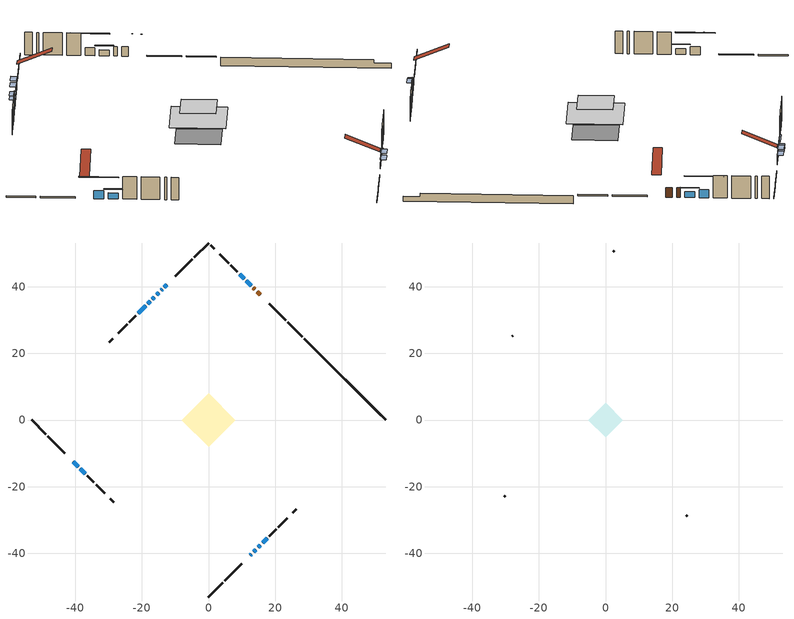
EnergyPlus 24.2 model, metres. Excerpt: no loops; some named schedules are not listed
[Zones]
conditioned space
 floor adiabatic (AdiabaticFloorConstruction): -8.05,0 0,8.05 8.05,0 0,-8.05 z3.34
 floor foundation (Slab1 construction): -6.09,0.46 -0.46,6.09 6.09,-0.46 0.46,-6.09 z-0.88
 wall outside (RimJoist1 construction): 0,-53.14 4.28,-48.86 / -53.14,0 -48.86,-4.28 / 0,53.14 -4.28,48.86 / 28.11,25.03 23.83,29.32 z0.9:1.2
 wall outside (RimJoist2 construction): 4.94,-48.2 9.94,-43.21 / -48.2,-4.94 -43.21,-9.94 / -4.94,48.2 -9.94,43.21 / 23.17,29.97 18.17,34.97 z0.9:1.2
 wall outside (AdiabaticWallConstruction 1): 15.5,37.64 14.59,38.55 / 13.94,39.21 13.45,39.69 z0.9:2.93
 wall outside (AdiabaticWallConstruction): 12.8,40.35 11.36,41.78 / 16.22,-36.93 17.65,-35.49 / -38.52,-14.63 -37.08,-16.06 z0.9:2.17; 10.7,42.44 9.34,43.81 / -12.6,40.54 -13.29,39.85 / -40.54,-12.6 -39.17,-13.97 / -14.88,38.27 -15.56,37.58 / 14.88,-38.27 15.56,-37.58 z0.9:2.63; 12.6,-40.54 12.88,-40.26 / -13.94,39.2 -14.22,38.92 z0.9:2.12; 13.54,-39.61 14.22,-38.92 z0.9:2.02; -16.22,36.93 -16.88,36.26 z0.9:1.46; -17.54,35.61 -18.2,34.94 z0.9:1.33; -18.86,34.28 -21.12,32.02 z0.9:2.14
 wall outside (Wall1 construction): 18.31,-34.83 20.32,-32.82 / -36.42,-16.72 -34.41,-18.73 / -21.78,31.36 -23.79,29.35 / 8.68,44.46 6.67,46.47 z0.9:5.78
 wall outside (Wall2 construction): 20.98,-32.17 23.65,-29.49 / -33.76,-19.39 -31.08,-22.06 / -24.45,28.7 -27.12,26.02 / 6.01,47.13 3.34,49.8 z0.9:5.78
 wall outside (Wall5 construction): 25.26,-27.88 26.33,-26.81 / -29.47,-23.67 -28.4,-24.74 / -28.73,24.42 -29.8,23.34 / 1.73,51.41 0.66,52.49 z0.9:5.78
 wall foundation (FoundationWall1 construction): 28.77,24.38,-0.88 28.77,24.38,0.9 50.71,2.44,0.9 50.71,2.44,0.23 53.14,0,0.23 53.14,0,-0.88
 window (WindowConstruction): 12.8,40.35 11.36,41.78 z0.9:2.17
 window (WindowConstruction 4): 10.7,42.44 9.34,43.81 z0.9:2.63
 window (WindowConstruction 5): -12.61,40.54 -13.29,39.85 z0.9:2.63
 window (WindowConstruction 6): -40.54,-12.61 -39.17,-13.97 z0.9:2.63
 window (WindowConstruction 10): 12.61,-40.54 12.88,-40.26 z0.9:2.12
 window (WindowConstruction 11): -13.95,39.2 -14.22,38.92 z0.9:2.12
 window (WindowConstruction 7): -14.88,38.27 -15.56,37.58 z0.9:2.63
 window (WindowConstruction 8): 13.54,-39.61 14.22,-38.92 z0.9:2.02
 window (WindowConstruction 9): 14.88,-38.27 15.56,-37.58 z0.9:2.63
 window (WindowConstruction 12): -16.22,36.93 -16.88,36.26 z0.9:1.46
 window (WindowConstruction 13): -17.54,35.6 -18.2,34.94 z0.9:1.33
 window (WindowConstruction 1): -18.86,34.28 -21.12,32.02 z0.9:2.14
 window (WindowConstruction 2): 16.22,-36.93 17.65,-35.49 z0.9:2.17
 window (WindowConstruction 3): -38.51,-14.63 -37.08,-16.06 z0.9:2.17
 door (Door): 15.5,37.64 14.59,38.55 z0.9:2.93
 door (Door 1): 13.93,39.21 13.45,39.69 z0.9:2.93
 ceiling adiabatic (AdiabaticFloorConstruction): 0,-8.05 8.05,0 0,8.05 -8.05,0 z3.34
attic - vented
 floor to conditioned space (Floor1 construction Reversed): -5.21,0 0,5.21 5.21,0 0,-5.21 z5.78
 wall outside (Wall4 construction): 24.31,-28.84 24.6,-28.54 / -30.42,-22.72 -30.13,-23.01 / -27.78,25.37 -28.07,25.07 / 2.68,50.46 2.39,50.75 z0.9:5.78
 roof outside (Roof1 construction): 11.95,-41.19,5.78 6.95,-36.19,8.72 5.59,-37.55,8.72 10.59,-42.55,5.78; -41.19,-11.95,5.78 -36.19,-6.95,8.72 -37.55,-5.59,8.72 -42.55,-10.59,5.78; -11.95,41.19,5.78 -6.95,36.19,8.72 -5.59,37.55,8.72 -10.59,42.55,5.78; 16.16,36.98,5.78 11.16,31.98,8.72 12.51,30.63,8.72 17.52,35.63,5.78
shading: 10.72,42.43 13.44,39.7 13.65,39.91 10.93,42.64 z3.08; 7.18,45.96 12.86,40.28 13.07,40.49 7.39,46.17 z5.68; -13.72,39.42 -12.17,40.97 -13.04,41.83 -14.58,40.29 z3.24; -37.01,-16.13 -42.7,-10.45 -42.91,-10.66 -37.23,-16.34 z5.68; -15.99,37.15 -14.45,38.7 -15.31,39.56 -16.85,38.01 z3.24; 14.65,-38.49 13.11,-40.04 13.97,-40.9 15.51,-39.35 z2.63; 15.99,-37.15 14.45,-38.7 15.31,-39.56 16.85,-38.01 z3.24; -17.31,35.83 -15.79,37.36 -16.65,38.22 -18.17,36.69 z2.07; -18.63,34.51 -17.11,36.04 -17.97,36.9 -19.5,35.37 z1.94; -21.26,31.88 -18.72,34.43 -18.93,34.64 -21.48,32.09 z2.34; 17.8,-35.35 16.08,-37.07 16.29,-37.28 18.01,-35.56 z2.37; -36.43,-16.71 -39.16,-13.98 -39.37,-14.2 -36.65,-16.92 z3.08
[Building]
Building 1: Terrain=Suburbs
[Site:Location]
Mont Joli AP_QC: Latitude {deg}=48.61; Longitude {deg}=-68.21; Time Zone {hr}=-5; Elevation {m}=52; Keep Site Location Information=Yes
[Site:GroundTemperature:Shallow]
-0.843868, -3.04892, -3.2255, -2.1791, 2.02165, 6.20283, 9.82768, 12.1239, 12.319, 10.4514, 6.91898, 2.86606
[Site:WaterMainsTemperature]
Calculation Method=Schedule; Temperature Schedule=mains temperature schedule
[Material] Roughness=Rough; Thermal Absorptance=0.9
Name | Thickness {m} | Conductivity {W/m-K} | Density {kg/m3} | Specific Heat {J/kg-K} | Solar Absorptance | Visible Absorptance
asphalt or fiberglass shingles | 0.00635 | 0.162714 | 1121.4 | 1465.45 | 0.4 | 0.4
ceiling loosefill ins | 0.0846667 | 0.0480833 | 16.02 | 1046.75 | 0.7 | 0.7
ceiling stud and cavity | 0.1397 | 0.075344 | 65.682 | 1177.47 | 0.7 | 0.7
concrete 4.0 in. | 0.1016 | 1.803125 | 2242.8 | 837.4 | 0.7 | 0.7
concrete 8.0 in. | 0.2032 | 1.803125 | 2242.8 | 837.4 | 0.7 | 0.7
door material | 0.04445 | 0.053851 | 512.64 | 1214.23 | 0.7 | 0.7
door material 1 | 0.04445 | 0.20624 | 512.64 | 1214.23 | 0.7 | 0.7
floor covering | 0.0127 | 0.0433444 | 54.468 | 1339.84 | 0.6 | 0.6
floor rigid ins; wall rigid ins 1 | 0.512978 | 0.029427 | 32.04 | 1214.23 | 0.7 | 0.7
floor stud and cavity | 0.1397 | 1.75129 | 37.0049 | 1207.88 | 0.7 | 0.7
furniture material conditioned space 1 | 0.1524 | 0.115458 | 640.8 | 1214.23 | 0.6 | 0.6
gypsum board | 0.0127 | 0.160291 | 801 | 837.4 | 0.6 | 0.6
osb sheathing 0.5 in. | 0.0127 | 0.115458 | 512.64 | 1214.23 | 0.7 | 0.7
osb sheathing 0.75 in. | 0.01905 | 0.115458 | 512.64 | 1214.23 | 0.7 | 0.7
osb sheathing 2.0 in. | 0.0508 | 0.115458 | 512.64 | 1214.23 | 0.7 | 0.7
rim joist stud and cavity | 0.0508 | 0.177588 | 50.32683 | 1063.81 | 0.6 | 0.6
rim joist stud and cavity 1 | 0.0508 | 0.0451784 | 125.044 | 1163.47 | 0.6 | 0.6
wall rigid ins | 0.051816 | 0.029427 | 32.04 | 1214.23 | 0.7 | 0.7
wall stud and cavity | 0.1397 | 0.26895 | 139.0536 | 1170.24 | 0.7 | 0.7
wall stud and cavity 1 | 0.1397 | 0.283359 | 139.0536 | 1170.24 | 0.7 | 0.7
wall stud and cavity 2 | 0.0889 | 6.1454 | 50.32683 | 1063.81 | 0.6 | 0.6
wall stud and cavity 3 | 0.1397 | 0.565607 | 139.0536 | 1170.24 | 0.7 | 0.7
wall stud and cavity 4 | 0.0889 | 0.380278 | 52.3479 | 1209.89 | 0.7 | 0.7
wall stud and cavity 5 | 0.0889 | 0.391764 | 83.0341 | 1211.67 | 0.7 | 0.7
wood siding | 0.0254 | 0.102417 | 544.68 | 1172.36 | 0.4 | 0.4
wood siding 1 | 0.00254 | 0.102417 | 544.68 | 1172.36 | 0.4 | 0.4
wood siding 2; wood siding 3; wood siding 4 | 0.0254 | 0.102417 | 544.68 | 1172.36 | 0.7 | 0.7
[WindowMaterial:SimpleGlazingSystem]
Name | U-Factor {W/m2-K} | Solar Heat Gain Coefficient
WindowMaterial | 2.94348 | 0.59
WindowMaterial 1 | 2.941204 | 0.59
WindowMaterial 2 | 2.93496 | 0.6
WindowMaterial 3 | 2.96732 | 0.58
WindowMaterial 4 | 3.00196 | 0.54
WindowMaterial 5 | 2.04578 | 0.39
WindowMaterial 6 | 5.33051 | 0.68
WindowMaterial 7 | 5.15165 | 0.65
[Construction]
AdiabaticFloorConstruction: floor stud and cavity, floor rigid ins, osb sheathing 0.75 in., floor covering
AdiabaticWallConstruction: wood siding 3, wall rigid ins 1, wall stud and cavity 4, gypsum board
AdiabaticWallConstruction 1: wood siding 4, wall rigid ins 1, wall stud and cavity 4, gypsum board
Door: door material
Door 1: door material 1
Floor1 construction Reversed: gypsum board, ceiling stud and cavity, ceiling loosefill ins
FoundationWall1 construction: concrete 8.0 in.
furniture construction conditioned space 1: furniture material conditioned space 1
PartitionWallConstruction: gypsum board, wall stud and cavity 5, gypsum board
RimJoist1 construction: wood siding 2, rim joist stud and cavity
RimJoist2 construction: wood siding 2, osb sheathing 2.0 in., rim joist stud and cavity 1
Roof1 construction: asphalt or fiberglass shingles
Slab1 construction: concrete 4.0 in.
Wall1 construction: wood siding, wall rigid ins, osb sheathing 0.5 in., wall stud and cavity, gypsum board
Wall2 construction: wood siding, wall rigid ins, osb sheathing 0.5 in., wall stud and cavity 1, gypsum board
Wall4 construction: wood siding 1, wall stud and cavity 2
Wall5 construction: wood siding, wall rigid ins, osb sheathing 0.5 in., wall stud and cavity 3, gypsum board
WindowConstruction; WindowConstruction 2; WindowConstruction 3: WindowMaterial
WindowConstruction 1: WindowMaterial 1
WindowConstruction 10; WindowConstruction 11: WindowMaterial 5
WindowConstruction 12: WindowMaterial 6
WindowConstruction 13: WindowMaterial 7
WindowConstruction 4; WindowConstruction 5; WindowConstruction 6; WindowConstruction 9: WindowMaterial 2
WindowConstruction 7: WindowMaterial 3
WindowConstruction 8: WindowMaterial 4
[Zone] Multiplier=1; Part of Total Floor Area=Yes
Name | Volume {m3}
attic - vented | 25.5714
conditioned space | 473
[Space]
Name | Zone | Volume {m3}
attic - vented 1 | attic - vented | 25.5714
conditioned space 1 | conditioned space | 473
[ZoneInfiltration:EffectiveLeakageArea]
infil attic - vented 1: Zone or Space=attic - vented 1; Schedule=Always On Discrete; Effective Air Leakage Area {cm2}=1884.87; Stack Coefficient=0.000544047; Wind Coefficient=1.57594e-05
[ZoneMixing]
whole house fan mix: Zone or Space=attic - vented; Schedule=Always On Continuous; Design Flow Rate Calculation Method=Flow/Zone; Design Flow Rate {m3/s}=0; Source Zone or Space=conditioned space
[SurfaceProperty:ExposedFoundationPerimeter]
Slab1: Exposed Perimeter Calculation Method=TotalExposedPerimeter; Total Exposed Perimeter {m}=34.474
[InternalMass] Zone or ZoneList=conditioned space; Space or SpaceList=conditioned space 1
Name | Construction | Surface Area {m2}
furniture mass conditioned space 1 | furniture construction conditioned space 1 | 81.42
partition wall mass | PartitionWallConstruction | 203.55
[Lights]
interior lighting: Zone or ZoneList or Space or SpaceList=conditioned space 1; Schedule=interior lighting schedule; Design Level Calculation Method=LightingLevel; Lighting Level {W}=343.2; Return Air Fraction=0; Fraction Radiant=0.6; Fraction Visible=0.2; Fraction Replaceable=1
[People]
occupants: Zone or ZoneList or Space or SpaceList=conditioned space 1; Number of People Schedule=occupants schedule; Number of People Calculation Method=People; Number of People=3; Fraction Radiant=0.314171; Sensible Heat Fraction=0.56303; Activity Level Schedule=occupants activity schedule; Carbon Dioxide Generation Rate {m3/s-W}=0; Enable ASHRAE 55 Comfort Warnings=No; Mean Radiant Temperature Calculation Type=EnclosureAveraged
[ElectricEquipment] Zone or ZoneList or Space or SpaceList=conditioned space 1; Design Level Calculation Method=EquipmentLevel
Name | Schedule | Design Level {W} | Fraction Latent | Fraction Radiant | Fraction Lost
clothes dryer | clothes dryer schedule | 140.772 | 0.015 | 0.081 | 0.85
clothes washer | clothes washer schedule | 32.1985 | 0.03 | 0.162 | 0.7
cooking range | cooking range schedule | 215.147 | 0.08 | 0.432 | 0.2
dishwasher | dishwasher schedule | 66.8632 | 0.3 | 0.18 | 0.4
fridge | fridge schedule | 72.9452 | 0 | 0.6 | 0
mech vent bath fan 0 | mech vent bath fan 0 schedule | 50.2 | 0 | 0 | 1
mech vent house fan | mech vent house fan schedule | 0 | 0 | 0 | 1
mech vent house fan cfis | mech vent house fan cfis schedule | 0 | 0 | 0 | 0
mech vent range fan 0 | mech vent range fan 0 schedule | 57 | 0 | 0 | 1
misc plug loads | misc plug loads schedule | 494.7 | 0.045 | 0.513 | 0.1
whole house fan | Always On Discrete | 0 | 0 | 0 | 1
[OtherEquipment] Zone or ZoneList or Space or SpaceList=conditioned space 1; Design Level Calculation Method=EquipmentLevel
Name | Fuel Type | Schedule | Design Level {W} | Fraction Latent | Fraction Radiant | Fraction Lost
clothes dryer 1 | Electricity | clothes dryer schedule | 0 | 0.015 | 0.081 | 0.85
cooking range 1 | Electricity | cooking range schedule | 0 | 0.08 | 0.432 | 0.2
general water use latent | None | general water use schedule | 62.594 | 1 | 0 | 0
general water use sensible | None | general water use schedule | -61.6891 | 0 | 0.6 | 0
mech vent house fan latent load | None | Always On Discrete | 0 | 1 | 0 | 0
mech vent house fan sensible load | None | Always On Discrete | 0 | 0 | 0 | 0
water heater energy adjustment1 | Electricity | Always On Discrete | 0.01 | 0 | 0 | 1
[ZoneInfiltration:DesignFlowRate] Zone or ZoneList or Space or SpaceList=conditioned space 1; Schedule=Always On Discrete; Design Flow Rate Calculation Method=Flow/Zone; Design Flow Rate {m3/s}=0
infil flow; natural vent flow; whole house fan flow
[Foundation:Kiva]
Foundation Kiva 1: Initial Indoor Air Temperature {C}=18; Wall Height Above Grade {m}=0.900013; Wall Depth Below Slab {m}=0.2032
[Foundation:Kiva:Settings]
Soil Conductivity {W/m-K}=0.849921; Soil Density {kg/m3}=1842.3; Soil Specific Heat {J/kg-K}=418.7; Ground Solar Absorptivity=0.9; Ground Thermal Absorptivity=0.9; Ground Surface Roughness {m}=0.03; Far-Field Width {m}=40; Deep-Ground Boundary Condition=ZeroFlux; Deep-Ground Depth {m}=40; Minimum Cell Dimension {m}=0.2; Maximum Cell Growth Coefficient=3; Simulation Timestep=Timestep
[Exterior:Lights]
exterior lighting: Schedule=exterior lighting schedule; Design Level {W}=75.6
[Schedule:Constant]
Name | Hourly Value
Always On Continuous; mech vent house fan schedule; mech vent house fan cfis schedule; Always On Discrete | 1
occupants activity schedule | 117.228
fridge schedule | 0
[Schedule:Week:Daily]
interior lighting schedule Week Rule - Jan1-Jan27: interior lighting schedule day, interior lighting schedule day, interior lighting schedule day, interior lighting schedule day, interior lighting schedule day, interior lighting schedule day, interior lighting schedule day, interior lighting schedule default day, interior lighting schedule default day, interior lighting schedule default day, interior lighting schedule default day, interior lighting schedule default day
interior lighting schedule Week Rule - Jan28-Feb3: interior lighting schedule day, interior lighting schedule day, interior lighting schedule day, interior lighting schedule day, interior lighting schedule day 1, interior lighting schedule day 1, interior lighting schedule day 1, interior lighting schedule default day, interior lighting schedule default day, interior lighting schedule default day, interior lighting schedule default day, interior lighting schedule default day
interior lighting schedule Week Rule - Feb4-Feb24: interior lighting schedule day 1, interior lighting schedule day 1, interior lighting schedule day 1, interior lighting schedule day 1, interior lighting schedule day 1, interior lighting schedule day 1, interior lighting schedule day 1, interior lighting schedule default day, interior lighting schedule default day, interior lighting schedule default day, interior lighting schedule default day, interior lighting schedule default day
interior lighting schedule Week Rule - Feb25-Mar3: interior lighting schedule day 1, interior lighting schedule day 1, interior lighting schedule day 1, interior lighting schedule day 1, interior lighting schedule day 2, interior lighting schedule day 2, interior lighting schedule day 2, interior lighting schedule default day, interior lighting schedule default day, interior lighting schedule default day, interior lighting schedule default day, interior lighting schedule default day
interior lighting schedule Week Rule - Mar4-Mar31: interior lighting schedule day 2, interior lighting schedule day 2, interior lighting schedule day 2, interior lighting schedule day 2, interior lighting schedule day 2, interior lighting schedule day 2, interior lighting schedule day 2, interior lighting schedule default day, interior lighting schedule default day, interior lighting schedule default day, interior lighting schedule default day, interior lighting schedule default day
interior lighting schedule Week Rule - Apr1-Apr28: interior lighting schedule day 3, interior lighting schedule day 3, interior lighting schedule day 3, interior lighting schedule day 3, interior lighting schedule day 3, interior lighting schedule day 3, interior lighting schedule day 3, interior lighting schedule default day, interior lighting schedule default day, interior lighting schedule default day, interior lighting schedule default day, interior lighting schedule default day
interior lighting schedule Week Rule - Apr29-May5: interior lighting schedule day 3, interior lighting schedule day 3, interior lighting schedule day 4, interior lighting schedule day 4, interior lighting schedule day 4, interior lighting schedule day 4, interior lighting schedule day 4, interior lighting schedule default day, interior lighting schedule default day, interior lighting schedule default day, interior lighting schedule default day, interior lighting schedule default day
interior lighting schedule Week Rule - May6-May26: interior lighting schedule day 4, interior lighting schedule day 4, interior lighting schedule day 4, interior lighting schedule day 4, interior lighting schedule day 4, interior lighting schedule day 4, interior lighting schedule day 4, interior lighting schedule default day, interior lighting schedule default day, interior lighting schedule default day, interior lighting schedule default day, interior lighting schedule default day
interior lighting schedule Week Rule - May27-Jun2: interior lighting schedule day 4, interior lighting schedule day 4, interior lighting schedule day 4, interior lighting schedule day 4, interior lighting schedule day 4, interior lighting schedule day 5, interior lighting schedule day 5, interior lighting schedule default day, interior lighting schedule default day, interior lighting schedule default day, interior lighting schedule default day, interior lighting schedule default day
interior lighting schedule Week Rule - Jun3-Jun30: interior lighting schedule day 5, interior lighting schedule day 5, interior lighting schedule day 5, interior lighting schedule day 5, interior lighting schedule day 5, interior lighting schedule day 5, interior lighting schedule day 5, interior lighting schedule default day, interior lighting schedule default day, interior lighting schedule default day, interior lighting schedule default day, interior lighting schedule default day
interior lighting schedule Week Rule - Jul1-Jul28: interior lighting schedule day 6, interior lighting schedule day 6, interior lighting schedule day 6, interior lighting schedule day 6, interior lighting schedule day 6, interior lighting schedule day 6, interior lighting schedule day 6, interior lighting schedule default day, interior lighting schedule default day, interior lighting schedule default day, interior lighting schedule default day, interior lighting schedule default day
interior lighting schedule Week Rule - Jul29-Aug4: interior lighting schedule day 6, interior lighting schedule day 6, interior lighting schedule day 6, interior lighting schedule day 7, interior lighting schedule day 7, interior lighting schedule day 7, interior lighting schedule day 7, interior lighting schedule default day, interior lighting schedule default day, interior lighting schedule default day, interior lighting schedule default day, interior lighting schedule default day
interior lighting schedule Week Rule - Aug5-Aug25: interior lighting schedule day 7, interior lighting schedule day 7, interior lighting schedule day 7, interior lighting schedule day 7, interior lighting schedule day 7, interior lighting schedule day 7, interior lighting schedule day 7, interior lighting schedule default day, interior lighting schedule default day, interior lighting schedule default day, interior lighting schedule default day, interior lighting schedule default day
interior lighting schedule Week Rule - Aug26-Sep1: interior lighting schedule day 7, interior lighting schedule day 7, interior lighting schedule day 7, interior lighting schedule day 7, interior lighting schedule day 7, interior lighting schedule day 7, interior lighting schedule day 8, interior lighting schedule default day, interior lighting schedule default day, interior lighting schedule default day, interior lighting schedule default day, interior lighting schedule default day
interior lighting schedule Week Rule - Sep2-Sep29: interior lighting schedule day 8, interior lighting schedule day 8, interior lighting schedule day 8, interior lighting schedule day 8, interior lighting schedule day 8, interior lighting schedule day 8, interior lighting schedule day 8, interior lighting schedule default day, interior lighting schedule default day, interior lighting schedule default day, interior lighting schedule default day, interior lighting schedule default day
interior lighting schedule Week Rule - Sep30-Oct6: interior lighting schedule day 8, interior lighting schedule day 9, interior lighting schedule day 9, interior lighting schedule day 9, interior lighting schedule day 9, interior lighting schedule day 9, interior lighting schedule day 9, interior lighting schedule default day, interior lighting schedule default day, interior lighting schedule default day, interior lighting schedule default day, interior lighting schedule default day
interior lighting schedule Week Rule - Oct7-Oct27: interior lighting schedule day 9, interior lighting schedule day 9, interior lighting schedule day 9, interior lighting schedule day 9, interior lighting schedule day 9, interior lighting schedule day 9, interior lighting schedule day 9, interior lighting schedule default day, interior lighting schedule default day, interior lighting schedule default day, interior lighting schedule default day, interior lighting schedule default day
interior lighting schedule Week Rule - Oct28-Nov3: interior lighting schedule day 9, interior lighting schedule day 9, interior lighting schedule day 9, interior lighting schedule day 9, interior lighting schedule day 10, interior lighting schedule day 10, interior lighting schedule day 10, interior lighting schedule default day, interior lighting schedule default day, interior lighting schedule default day, interior lighting schedule default day, interior lighting schedule default day
interior lighting schedule Week Rule - Nov4-Nov24: interior lighting schedule day 10, interior lighting schedule day 10, interior lighting schedule day 10, interior lighting schedule day 10, interior lighting schedule day 10, interior lighting schedule day 10, interior lighting schedule day 10, interior lighting schedule default day, interior lighting schedule default day, interior lighting schedule default day, interior lighting schedule default day, interior lighting schedule default day
interior lighting schedule Week Rule - Nov25-Dec1: interior lighting schedule day 10, interior lighting schedule day 10, interior lighting schedule day 10, interior lighting schedule day 10, interior lighting schedule day 10, interior lighting schedule day 10, interior lighting schedule day 11, interior lighting schedule default day, interior lighting schedule default day, interior lighting schedule default day, interior lighting schedule default day, interior lighting schedule default day
interior lighting schedule Week Rule - Dec2-Dec31: interior lighting schedule day 11, interior lighting schedule day 11, interior lighting schedule day 11, interior lighting schedule day 11, interior lighting schedule day 11, interior lighting schedule day 11, interior lighting schedule day 11, interior lighting schedule default day, interior lighting schedule default day, interior lighting schedule default day, interior lighting schedule default day, interior lighting schedule default day
occupants schedule Week Rule - Jan1-Dec31: occupants schedule day, occupants schedule day, occupants schedule day, occupants schedule day, occupants schedule day, occupants schedule day, occupants schedule day, occupants schedule default day, occupants schedule default day, occupants schedule default day, occupants schedule default day, occupants schedule default day
clothes dryer schedule Week Rule - Jan1-Dec31: clothes dryer schedule day, clothes dryer schedule day, clothes dryer schedule day, clothes dryer schedule day, clothes dryer schedule day, clothes dryer schedule day, clothes dryer schedule day, clothes dryer schedule default day, clothes dryer schedule default day, clothes dryer schedule default day, clothes dryer schedule default day, clothes dryer schedule default day
clothes washer schedule Week Rule - Jan1-Dec31: clothes washer schedule day, clothes washer schedule day, clothes washer schedule day, clothes washer schedule day, clothes washer schedule day, clothes washer schedule day, clothes washer schedule day, clothes washer schedule default day, clothes washer schedule default day, clothes washer schedule default day, clothes washer schedule default day, clothes washer schedule default day
cooking range schedule Week Rule - Jan1-Dec31: cooking range schedule day, cooking range schedule day, cooking range schedule day, cooking range schedule day, cooking range schedule day, cooking range schedule day, cooking range schedule day, cooking range schedule default day, cooking range schedule default day, cooking range schedule default day, cooking range schedule default day, cooking range schedule default day
dishwasher schedule Week Rule - Jan1-Dec31: dishwasher schedule day, dishwasher schedule day, dishwasher schedule day, dishwasher schedule day, dishwasher schedule day, dishwasher schedule day, dishwasher schedule day, dishwasher schedule default day, dishwasher schedule default day, dishwasher schedule default day, dishwasher schedule default day, dishwasher schedule default day
mech vent bath fan 0 schedule Week Rule - Jan1-Dec31: mech vent bath fan 0 schedule day, mech vent bath fan 0 schedule day, mech vent bath fan 0 schedule day, mech vent bath fan 0 schedule day, mech vent bath fan 0 schedule day, mech vent bath fan 0 schedule day, mech vent bath fan 0 schedule day, mech vent bath fan 0 schedule default day, mech vent bath fan 0 schedule default day, mech vent bath fan 0 schedule default day, mech vent bath fan 0 schedule default day, mech vent bath fan 0 schedule default day
mech vent range fan 0 schedule Week Rule - Jan1-Dec31: mech vent range fan 0 schedule day, mech vent range fan 0 schedule day, mech vent range fan 0 schedule day, mech vent range fan 0 schedule day, mech vent range fan 0 schedule day, mech vent range fan 0 schedule day, mech vent range fan 0 schedule day, mech vent range fan 0 schedule default day, mech vent range fan 0 schedule default day, mech vent range fan 0 schedule default day, mech vent range fan 0 schedule default day, mech vent range fan 0 schedule default day
misc plug loads schedule Week Rule - Jan1-Dec31: misc plug loads schedule day, misc plug loads schedule day, misc plug loads schedule day, misc plug loads schedule day, misc plug loads schedule day, misc plug loads schedule day, misc plug loads schedule day, misc plug loads schedule default day, misc plug loads schedule default day, misc plug loads schedule default day, misc plug loads schedule default day, misc plug loads schedule default day
general water use schedule Week Rule - Jan1-Dec31: general water use schedule day, general water use schedule day, general water use schedule day, general water use schedule day, general water use schedule day, general water use schedule day, general water use schedule day, general water use schedule default day, general water use schedule default day, general water use schedule default day, general water use schedule default day, general water use schedule default day
exterior lighting schedule Week Rule - Jan1-Jan27: exterior lighting schedule day, exterior lighting schedule day, exterior lighting schedule day, exterior lighting schedule day, exterior lighting schedule day, exterior lighting schedule day, exterior lighting schedule day, exterior lighting schedule default day, exterior lighting schedule default day, exterior lighting schedule default day, exterior lighting schedule default day, exterior lighting schedule default day
exterior lighting schedule Week Rule - Jan28-Feb3: exterior lighting schedule day, exterior lighting schedule day, exterior lighting schedule day, exterior lighting schedule day, exterior lighting schedule day 1, exterior lighting schedule day 1, exterior lighting schedule day 1, exterior lighting schedule default day, exterior lighting schedule default day, exterior lighting schedule default day, exterior lighting schedule default day, exterior lighting schedule default day
exterior lighting schedule Week Rule - Feb4-Feb24: exterior lighting schedule day 1, exterior lighting schedule day 1, exterior lighting schedule day 1, exterior lighting schedule day 1, exterior lighting schedule day 1, exterior lighting schedule day 1, exterior lighting schedule day 1, exterior lighting schedule default day, exterior lighting schedule default day, exterior lighting schedule default day, exterior lighting schedule default day, exterior lighting schedule default day
exterior lighting schedule Week Rule - Feb25-Mar3: exterior lighting schedule day 1, exterior lighting schedule day 1, exterior lighting schedule day 1, exterior lighting schedule day 1, exterior lighting schedule day 2, exterior lighting schedule day 2, exterior lighting schedule day 2, exterior lighting schedule default day, exterior lighting schedule default day, exterior lighting schedule default day, exterior lighting schedule default day, exterior lighting schedule default day
exterior lighting schedule Week Rule - Mar4-Mar31: exterior lighting schedule day 2, exterior lighting schedule day 2, exterior lighting schedule day 2, exterior lighting schedule day 2, exterior lighting schedule day 2, exterior lighting schedule day 2, exterior lighting schedule day 2, exterior lighting schedule default day, exterior lighting schedule default day, exterior lighting schedule default day, exterior lighting schedule default day, exterior lighting schedule default day
exterior lighting schedule Week Rule - Apr1-Apr28: exterior lighting schedule day 3, exterior lighting schedule day 3, exterior lighting schedule day 3, exterior lighting schedule day 3, exterior lighting schedule day 3, exterior lighting schedule day 3, exterior lighting schedule day 3, exterior lighting schedule default day, exterior lighting schedule default day, exterior lighting schedule default day, exterior lighting schedule default day, exterior lighting schedule default day
exterior lighting schedule Week Rule - Apr29-May5: exterior lighting schedule day 3, exterior lighting schedule day 3, exterior lighting schedule day 4, exterior lighting schedule day 4, exterior lighting schedule day 4, exterior lighting schedule day 4, exterior lighting schedule day 4, exterior lighting schedule default day, exterior lighting schedule default day, exterior lighting schedule default day, exterior lighting schedule default day, exterior lighting schedule default day
exterior lighting schedule Week Rule - May6-May26: exterior lighting schedule day 4, exterior lighting schedule day 4, exterior lighting schedule day 4, exterior lighting schedule day 4, exterior lighting schedule day 4, exterior lighting schedule day 4, exterior lighting schedule day 4, exterior lighting schedule default day, exterior lighting schedule default day, exterior lighting schedule default day, exterior lighting schedule default day, exterior lighting schedule default day
exterior lighting schedule Week Rule - May27-Jun2: exterior lighting schedule day 4, exterior lighting schedule day 4, exterior lighting schedule day 4, exterior lighting schedule day 4, exterior lighting schedule day 4, exterior lighting schedule day 5, exterior lighting schedule day 5, exterior lighting schedule default day, exterior lighting schedule default day, exterior lighting schedule default day, exterior lighting schedule default day, exterior lighting schedule default day
exterior lighting schedule Week Rule - Jun3-Jun30: exterior lighting schedule day 5, exterior lighting schedule day 5, exterior lighting schedule day 5, exterior lighting schedule day 5, exterior lighting schedule day 5, exterior lighting schedule day 5, exterior lighting schedule day 5, exterior lighting schedule default day, exterior lighting schedule default day, exterior lighting schedule default day, exterior lighting schedule default day, exterior lighting schedule default day
exterior lighting schedule Week Rule - Jul1-Jul28: exterior lighting schedule day 6, exterior lighting schedule day 6, exterior lighting schedule day 6, exterior lighting schedule day 6, exterior lighting schedule day 6, exterior lighting schedule day 6, exterior lighting schedule day 6, exterior lighting schedule default day, exterior lighting schedule default day, exterior lighting schedule default day, exterior lighting schedule default day, exterior lighting schedule default day
exterior lighting schedule Week Rule - Jul29-Aug4: exterior lighting schedule day 6, exterior lighting schedule day 6, exterior lighting schedule day 6, exterior lighting schedule day 7, exterior lighting schedule day 7, exterior lighting schedule day 7, exterior lighting schedule day 7, exterior lighting schedule default day, exterior lighting schedule default day, exterior lighting schedule default day, exterior lighting schedule default day, exterior lighting schedule default day
exterior lighting schedule Week Rule - Aug5-Aug25: exterior lighting schedule day 7, exterior lighting schedule day 7, exterior lighting schedule day 7, exterior lighting schedule day 7, exterior lighting schedule day 7, exterior lighting schedule day 7, exterior lighting schedule day 7, exterior lighting schedule default day, exterior lighting schedule default day, exterior lighting schedule default day, exterior lighting schedule default day, exterior lighting schedule default day
exterior lighting schedule Week Rule - Aug26-Sep1: exterior lighting schedule day 7, exterior lighting schedule day 7, exterior lighting schedule day 7, exterior lighting schedule day 7, exterior lighting schedule day 7, exterior lighting schedule day 7, exterior lighting schedule day 8, exterior lighting schedule default day, exterior lighting schedule default day, exterior lighting schedule default day, exterior lighting schedule default day, exterior lighting schedule default day
exterior lighting schedule Week Rule - Sep2-Sep29: exterior lighting schedule day 8, exterior lighting schedule day 8, exterior lighting schedule day 8, exterior lighting schedule day 8, exterior lighting schedule day 8, exterior lighting schedule day 8, exterior lighting schedule day 8, exterior lighting schedule default day, exterior lighting schedule default day, exterior lighting schedule default day, exterior lighting schedule default day, exterior lighting schedule default day
exterior lighting schedule Week Rule - Sep30-Oct6: exterior lighting schedule day 8, exterior lighting schedule day 9, exterior lighting schedule day 9, exterior lighting schedule day 9, exterior lighting schedule day 9, exterior lighting schedule day 9, exterior lighting schedule day 9, exterior lighting schedule default day, exterior lighting schedule default day, exterior lighting schedule default day, exterior lighting schedule default day, exterior lighting schedule default day
[Schedule:Year]
interior lighting schedule: interior lighting schedule Week Rule - Jan1-Jan27, 1, 1, 1, 27, interior lighting schedule Week Rule - Jan28-Feb3, 1, 28, 2, 3, interior lighting schedule Week Rule - Feb4-Feb24, 2, 4, 2, 24, interior lighting schedule Week Rule - Feb25-Mar3, 2, 25, 3, 3, interior lighting schedule Week Rule - Mar4-Mar31, 3, 4, 3, 31, interior lighting schedule Week Rule - Apr1-Apr28, 4, 1, 4, 28, interior lighting schedule Week Rule - Apr29-May5, 4, 29, 5, 5, interior lighting schedule Week Rule - May6-May26, 5, 6, 5, 26, interior lighting schedule Week Rule - May27-Jun2, 5, 27, 6, 2, interior lighting schedule Week Rule - Jun3-Jun30, 6, 3, 6, 30, interior lighting schedule Week Rule - Jul1-Jul28, 7, 1, 7, 28, interior lighting schedule Week Rule - Jul29-Aug4, 7, 29, 8, 4, interior lighting schedule Week Rule - Aug5-Aug25, 8, 5, 8, 25, interior lighting schedule Week Rule - Aug26-Sep1, 8, 26, 9, 1, interior lighting schedule Week Rule - Sep2-Sep29, 9, 2, 9, 29, interior lighting schedule Week Rule - Sep30-Oct6, 9, 30, 10, 6, interior lighting schedule Week Rule - Oct7-Oct27, 10, 7, 10, 27, interior lighting schedule Week Rule - Oct28-Nov3, 10, 28, 11, 3, interior lighting schedule Week Rule - Nov4-Nov24, 11, 4, 11, 24, interior lighting schedule Week Rule - Nov25-Dec1, 11, 25, 12, 1, interior lighting schedule Week Rule - Dec2-Dec31, 12, 2, 12, 31
occupants schedule: occupants schedule Week Rule - Jan1-Dec31, 1, 1, 12, 31
clothes dryer schedule: clothes dryer schedule Week Rule - Jan1-Dec31, 1, 1, 12, 31
clothes washer schedule: clothes washer schedule Week Rule - Jan1-Dec31, 1, 1, 12, 31
cooking range schedule: cooking range schedule Week Rule - Jan1-Dec31, 1, 1, 12, 31
dishwasher schedule: dishwasher schedule Week Rule - Jan1-Dec31, 1, 1, 12, 31
mech vent bath fan 0 schedule: mech vent bath fan 0 schedule Week Rule - Jan1-Dec31, 1, 1, 12, 31
mech vent range fan 0 schedule: mech vent range fan 0 schedule Week Rule - Jan1-Dec31, 1, 1, 12, 31
misc plug loads schedule: misc plug loads schedule Week Rule - Jan1-Dec31, 1, 1, 12, 31
general water use schedule: general water use schedule Week Rule - Jan1-Dec31, 1, 1, 12, 31
exterior lighting schedule: exterior lighting schedule Week Rule - Jan1-Jan27, 1, 1, 1, 27, exterior lighting schedule Week Rule - Jan28-Feb3, 1, 28, 2, 3, exterior lighting schedule Week Rule - Feb4-Feb24, 2, 4, 2, 24, exterior lighting schedule Week Rule - Feb25-Mar3, 2, 25, 3, 3, exterior lighting schedule Week Rule - Mar4-Mar31, 3, 4, 3, 31, exterior lighting schedule Week Rule - Apr1-Apr28, 4, 1, 4, 28, exterior lighting schedule Week Rule - Apr29-May5, 4, 29, 5, 5, exterior lighting schedule Week Rule - May6-May26, 5, 6, 5, 26, exterior lighting schedule Week Rule - May27-Jun2, 5, 27, 6, 2, exterior lighting schedule Week Rule - Jun3-Jun30, 6, 3, 6, 30, exterior lighting schedule Week Rule - Jul1-Jul28, 7, 1, 7, 28, exterior lighting schedule Week Rule - Jul29-Aug4, 7, 29, 8, 4, exterior lighting schedule Week Rule - Aug5-Aug25, 8, 5, 8, 25, exterior lighting schedule Week Rule - Aug26-Sep1, 8, 26, 9, 1, exterior lighting schedule Week Rule - Sep2-Sep29, 9, 2, 9, 29, exterior lighting schedule Week Rule - Sep30-Oct6, 9, 30, 10, 6, exterior lighting schedule Week Rule - Oct7-Oct27, 10, 7, 10, 27, exterior lighting schedule Week Rule - Oct28-Nov3, 10, 28, 11, 3, exterior lighting schedule Week Rule - Nov4-Nov24, 11, 4, 11, 24, exterior lighting schedule Week Rule - Nov25-Dec1, 11, 25, 12, 1, exterior lighting schedule Week Rule - Dec2-Dec31, 12, 2, 12, 31
[Schedule:Compact]
mains temperature schedule: Through: 01/01, For: AllDays, Until: 24:00, 4.55833, Through: 01/02, For: AllDays, Until: 24:00, 4.48833, Through: 01/03, For: AllDays, Until: 24:00, 4.41944, Through: 01/04, For: AllDays, Until: 24:00, 4.35111, Through: 01/05, For: AllDays, Until: 24:00, 4.28389, Through: 01/06, For: AllDays, Until: 24:00, 4.21778, Through: 01/07, For: AllDays, Until: 24:00, 4.15278, Through: 01/08, For: AllDays, Until: 24:00, 4.08889, Through: 01/09, For: AllDays, Until: 24:00, 4.02611, Through: 01/10, For: AllDays, Until: 24:00, 3.96444, Through: 01/11, For: AllDays, Until: 24:00, 3.90333, Through: 01/12, For: AllDays, Until: 24:00, 3.84389, Through: 01/13, For: AllDays, Until: 24:00, 3.78556, Through: 01/14, For: AllDays, Until: 24:00, 3.72833, Through: 01/15, For: AllDays, Until: 24:00, 3.67222, Through: 01/16, For: AllDays, Until: 24:00, 3.61722, Through: 01/17, For: AllDays, Until: 24:00, 3.56333, Through: 01/18, For: AllDays, Until: 24:00, 3.51111, Through: 01/19, For: AllDays, Until: 24:00, 3.46, Through: 01/20, For: AllDays, Until: 24:00, 3.41, Through: 01/21, For: AllDays, Until: 24:00, 3.36111, Through: 01/22, For: AllDays, Until: 24:00, 3.31389, Through: 01/23, For: AllDays, Until: 24:00, 3.26778, Through: 01/24, For: AllDays, Until: 24:00, 3.22278, Through: 01/25, For: AllDays, Until: 24:00, 3.17944, Through: 01/26, For: AllDays, Until: 24:00, 3.13722, Through: 01/27, For: AllDays, Until: 24:00, 3.09667, Through: 01/28, For: AllDays, Until: 24:00, 3.05722, Through: 01/29, For: AllDays, Until: 24:00, 3.01944, Through: 01/30, For: AllDays, Until: 24:00, 2.98278, Through: 01/31, For: AllDays, Until: 24:00, 2.94778, Through: 02/01, For: AllDays, Until: 24:00, 2.91389, Through: 02/02, For: AllDays, Until: 24:00, 2.88167, Through: 02/03, For: AllDays, Until: 24:00, 2.85056, Through: 02/04, For: AllDays, Until: 24:00, 2.82111, Through: 02/05, For: AllDays, Until: 24:00, 2.79278, Through: 02/06, For: AllDays, Until: 24:00, 2.76667, Through: 02/07, For: AllDays, Until: 24:00, 2.74111, Through: 02/08, For: AllDays, Until: 24:00, 2.71778, Through: 02/09, For: AllDays, Until: 24:00, 2.69556, Through: 02/10, For: AllDays, Until: 24:00, 2.675, Through: 02/11, For: AllDays, Until: 24:00, 2.65556, Through: 02/12, For: AllDays, Until: 24:00, 2.63833, Through: 02/13, For: AllDays, Until: 24:00, 2.62222, Through: 02/14, For: AllDays, Until: 24:00, 2.60722, Through: 02/15, For: AllDays, Until: 24:00, 2.59389, Through: 02/16, For: AllDays, Until: 24:00, 2.58278, Through: 02/17, For: AllDays, Until: 24:00, 2.57222, Through: 02/18, For: AllDays, Until: 24:00, 2.56389, Through: 02/19, For: AllDays, Until: 24:00, 2.55667, Through: 02/20, For: AllDays, Until: 24:00, 2.55111, Through: 02/21, For: AllDays, Until: 24:00, 2.54722, Through: 02/22, For: AllDays, Until: 24:00, 2.545, Through: 02/23, For: AllDays, Until: 24:00, 2.54389, Through: 02/24, For: AllDays, Until: 24:00, 2.54444, Through: 02/25, For: AllDays, Until: 24:00, 2.54667, Through: 02/26, For: AllDays, Until: 24:00, 2.55056, Through: 02/27, For: AllDays, Until: 24:00, 2.55556, Through: 02/28, For: AllDays, Until: 24:00, 2.56222, Through: 03/01, For: AllDays, Until: 24:00, 2.57056, Through: 03/02, For: AllDays, Until: 24:00, 2.58, Through: 03/03, For: AllDays, Until: 24:00, 2.59167, Through: 03/04, For: AllDays, Until: 24:00, 2.60444, Through: 03/05, For: AllDays, Until: 24:00, 2.61889, Through: 03/06, For: AllDays, Until: 24:00, 2.63444, Through: 03/07, For: AllDays, Until: 24:00, 2.65167, Through: 03/08, For: AllDays, Until: 24:00, 2.67056, Through: 03/09, For: AllDays, Until: 24:00, 2.69111, Through: 03/10, For: AllDays, Until: 24:00, 2.71278, Through: 03/11, For: AllDays, Until: 24:00, 2.73611, Through: 03/12, For: AllDays, Until: 24:00, 2.76111, Through: 03/13, For: AllDays, Until: 24:00, 2.78722, Through: 03/14, For: AllDays, Until: 24:00, 2.815, Through: 03/15, For: AllDays, Until: 24:00, 2.84389, Through: 03/16, For: AllDays, Until: 24:00, 2.87444, Through: 03/17, For: AllDays, Until: 24:00, 2.90667, Through: 03/18, For: AllDays, Until: 24:00, 2.94, Through: 03/19, For: AllDays, Until: 24:00, 2.975, Through: 03/20, For: AllDays, Until: 24:00, 3.01111, Through: 03/21, For: AllDays, Until: 24:00, 3.04889, Through: 03/22, For: AllDays, Until: 24:00, 3.08833, Through: 03/23, For: AllDays, Until: 24:00, 3.12833, Through: 03/24, For: AllDays, Until: 24:00, 3.17056, Through: 03/25, For: AllDays, Until: 24:00, 3.21333, Through: 03/26, For: AllDays, Until: 24:00, 3.25778, Through: 03/27, For: AllDays, Until: 24:00, 3.30389, Through: 03/28, For: AllDays, Until: 24:00, 3.35111, Through: 03/29, For: AllDays, Until: 24:00, 3.39944, Through: 03/30, For: AllDays, Until: 24:00, 3.44889, Through: 03/31, For: AllDays, Until: 24:00, 3.5, Through: 04/01, For: AllDays, Until: 24:00, 3.55222, Through: 04/02, For: AllDays, Until: 24:00, 3.60556, Through: 04/03, For: AllDays, Until: 24:00, 3.66, Through: 04/04, For: AllDays, Until: 24:00, 3.71611, Through: 04/05, For: AllDays, Until: 24:00, 3.77278, Through: 04/06, For: AllDays, Until: 24:00, 3.83111, Through: 04/07, For: AllDays, Until: 24:00, 3.89056, Through: 04/08, For: AllDays, Until: 24:00, 3.95111, Through: 04/09, For: AllDays, Until: 24:00, 4.01278, Through: 04/10, For: AllDays, Until: 24:00, 4.075, Through: 04/11, For: AllDays, Until: 24:00, 4.13889, Through: 04/12, For: AllDays, Until: 24:00, 4.20389, Through: 04/13, For: AllDays, Until: 24:00, 4.27, Through: 04/14, For: AllDays, Until: 24:00, 4.33667, Through: 04/15, For: AllDays, Until: 24:00, 4.40444, Through: 04/16, For: AllDays, Until: 24:00, 4.47333, Through: 04/17, For: AllDays, Until: 24:00, 4.54333, Through: 04/18, For: AllDays, Until: 24:00, 4.61389, Through: 04/19, For: AllDays, Until: 24:00, 4.68556, Through: 04/20, For: AllDays, Until: 24:00, 4.75833, Through: 04/21, For: AllDays, Until: 24:00, 4.83167, Through: 04/22, For: AllDays, Until: 24:00, 4.90611, Through: 04/23, For: AllDays, Until: 24:00, 4.98111, Through: 04/24, For: AllDays, Until: 24:00, 5.05722, Through: 04/25, For: AllDays, Until: 24:00, 5.13389, Through: 04/26, For: AllDays, Until: 24:00, 5.21167, Through: 04/27, For: AllDays, Until: 24:00, 5.29, Through: 04/28, For: AllDays, Until: 24:00, 5.36889, Through: 04/29, For: AllDays, Until: 24:00, 5.44833, Through: 04/30, For: AllDays, Until: 24:00, 5.52889, Through: 05/01, For: AllDays, Until: 24:00, 5.61, Through: 05/02, For: AllDays, Until: 24:00, 5.69111, Through: 05/03, For: AllDays, Until: 24:00, 5.77333, Through: 05/04, For: AllDays, Until: 24:00, 5.85667, Through: 05/05, For: AllDays, Until: 24:00, 5.94, Through: 05/06, For: AllDays, Until: 24:00, 6.02389, Through: 05/07, For: AllDays, Until: 24:00, 6.10778, Through: 05/08, For: AllDays, Until: 24:00, 6.19278, Through: 05/09, For: AllDays, Until: 24:00, 6.27833, Through: 05/10, For: AllDays, Until: 24:00, 6.36389, Through: 05/11, For: AllDays, Until: 24:00, 6.45, Through: 05/12, For: AllDays, Until: 24:00, 6.53667, Through: 05/13, For: AllDays, Until: 24:00, 6.62333, Through: 05/14, For: AllDays, Until: 24:00, 6.71056, Through: 05/15, For: AllDays, Until: 24:00, 6.79778, Through: 05/16, For: AllDays, Until: 24:00, 6.88556, Through: 05/17, For: AllDays, Until: 24:00, 6.97389, Through: 05/18, For: AllDays, Until: 24:00, 7.06222, Through: 05/19, For: AllDays, Until: 24:00, 7.15056, Through: 05/20, For: AllDays, Until: 24:00, 7.23889, Through: 05/21, For: AllDays, Until: 24:00, 7.32778, Through: 05/22, For: AllDays, Until: 24:00, 7.41667, Through: 05/23, For: AllDays, Until: 24:00, 7.50556, Through: 05/24, For: AllDays, Until: 24:00, 7.59444, Through: 05/25, For: AllDays, Until: 24:00, 7.68333, Through: 05/26, For: AllDays, Until: 24:00, 7.77278, Through: 05/27, For: AllDays, Until: 24:00, 7.86167, Through: 05/28, For: AllDays, Until: 24:00, 7.95056, Through: 05/29, For: AllDays, Until: 24:00, 8.03944, Through: 05/30, For: AllDays, Until: 24:00, 8.12833, Through: 05/31, For: AllDays, Until: 24:00, 8.21722, Through: 06/01, For: AllDays, Until: 24:00, 8.30556, Through: 06/02, For: AllDays, Until: 24:00, 8.39389, Through: 06/03, For: AllDays, Until: 24:00, 8.48222, Through: 06/04, For: AllDays, Until: 24:00, 8.57, Through: 06/05, For: AllDays, Until: 24:00, 8.65778, Through: 06/06, For: AllDays, Until: 24:00, 8.745, Through: 06/07, For: AllDays, Until: 24:00, 8.83222, Through: 06/08, For: AllDays, Until: 24:00, 8.91889, Through: 06/09, For: AllDays, Until: 24:00, 9.00556, Through: 06/10, For: AllDays, Until: 24:00, 9.09167, Through: 06/11, For: AllDays, Until: 24:00, 9.17722, Through: 06/12, For: AllDays, Until: 24:00, 9.26222, Through: 06/13, For: AllDays, Until: 24:00, 9.34722, Through: 06/14, For: AllDays, Until: 24:00, 9.43111, Through: 06/15, For: AllDays, Until: 24:00, 9.515, Through: 06/16, For: AllDays, Until: 24:00, 9.59833, Through: 06/17, For: AllDays, Until: 24:00, 9.68111, Through: 06/18, For: AllDays, Until: 24:00, 9.76333, Through: 06/19, For: AllDays, Until: 24:00, 9.84444, Through: 06/20, For: AllDays, Until: 24:00, 9.92556, Through: 06/21, For: AllDays, Until: 24:00, 10.0056, Through: 06/22, For: AllDays, Until: 24:00, 10.085, Through: 06/23, For: AllDays, Until: 24:00, 10.1639, Through: 06/24, For: AllDays, Until: 24:00, 10.2422, Through: 06/25, For: AllDays, Until: 24:00, 10.3194, Through: 06/26, For: AllDays, Until: 24:00, 10.3961, Through: 06/27, For: AllDays, Until: 24:00, 10.4717, Through: 06/28, For: AllDays, Until: 24:00, 10.5467, Through: 06/29, For: AllDays, Until: 24:00, 10.6206, Through: 06/30, For: AllDays, Until: 24:00, 10.6939, Through: 07/01, For: AllDays, Until: 24:00, 10.7667, Through: 07/02, For: AllDays, Until: 24:00, 10.8378, Through: 07/03, For: AllDays, Until: 24:00, 10.9083, Through: 07/04, For: AllDays, Until: 24:00, 10.9783, Through: 07/05, For: AllDays, Until: 24:00, 11.0467, Through: 07/06, For: AllDays, Until: 24:00, 11.1144, Through: 07/07, For: AllDays, Until: 24:00, 11.1811, Through: 07/08, For: AllDays, Until: 24:00, 11.2467, Through: 07/09, For: AllDays, Until: 24:00, 11.3111, Through: 07/10, For: AllDays, Until: 24:00, 11.375, Through: 07/11, For: AllDays, Until: 24:00, 11.4372, Through: 07/12, For: AllDays, Until: 24:00, 11.4989, Through: 07/13, For: AllDays, Until: 24:00, 11.5589, Through: 07/14, For: AllDays, Until: 24:00, 11.6178, Through: 07/15, For: AllDays, Until: 24:00, 11.6761, Through: 07/16, For: AllDays, Until: 24:00, 11.7328, Through: 07/17, For: AllDays, Until: 24:00, 11.7883, Through: 07/18, For: AllDays, Until: 24:00, 11.8428, Through: 07/19, For: AllDays, Until: 24:00, 11.8956, Through: 07/20, For: AllDays, Until: 24:00, 11.9478, Through: 07/21, For: AllDays, Until: 24:00, 11.9983, Through: 07/22, For: AllDays, Until: 24:00, 12.0478, Through: 07/23, For: AllDays, Until: 24:00, 12.0956, Through: 07/24, For: AllDays, Until: 24:00, 12.1428, Through: 07/25, For: AllDays, Until: 24:00, 12.1883, Through: 07/26, For: AllDays, Until: 24:00, 12.2322, Through: 07/27, For: AllDays, Until: 24:00, 12.275, Through: 07/28, For: AllDays, Until: 24:00, 12.3167, Through: 07/29, For: AllDays, Until: 24:00, 12.3567, Through: 07/30, For: AllDays, Until: 24:00, 12.3956, Through: 07/31, For: AllDays, Until: 24:00, 12.4328, Through: 08/01, For: AllDays, Until: 24:00, 12.4689, Through: 08/02, For: AllDays, Until: 24:00, 12.5033, Through: 08/03, For: AllDays, Until: 24:00, 12.5367, Through: 08/04, For: AllDays, Until: 24:00, 12.5683, Through: 08/05, For: AllDays, Until: 24:00, 12.5983, Through: 08/06, For: AllDays, Until: 24:00, 12.6272, Through: 08/07, For: AllDays, Until: 24:00, 12.6544, Through: 08/08, For: AllDays, Until: 24:00, 12.6806, Through: 08/09, For: AllDays, Until: 24:00, 12.705, Through: 08/10, For: AllDays, Until: 24:00, 12.7278, Through: 08/11, For: AllDays, Until: 24:00, 12.7494, Through: 08/12, For: AllDays, Until: 24:00, 12.7694, Through: 08/13, For: AllDays, Until: 24:00, 12.7878, Through: 08/14, For: AllDays, Until: 24:00, 12.805, Through: 08/15, For: AllDays, Until: 24:00, 12.8206, Through: 08/16, For: AllDays, Until: 24:00, 12.8344, Through: 08/17, For: AllDays, Until: 24:00, 12.8467, Through: 08/18, For: AllDays, Until: 24:00, 12.8578, Through: 08/19, For: AllDays, Until: 24:00, 12.8672, Through: 08/20, For: AllDays, Until: 24:00, 12.875, Through: 08/21, For: AllDays, Until: 24:00, 12.8817, Through: 08/22, For: AllDays, Until: 24:00, 12.8867, Through: 08/23, For: AllDays, Until: 24:00, 12.89, Through: 08/24, For: AllDays, Until: 24:00, 12.8917, Through: 08/25, For: AllDays, Until: 24:00, 12.8917, Through: 08/26, For: AllDays, Until: 24:00, 12.8906, Through: 08/27, For: AllDays, Until: 24:00, 12.8878, Through: 08/28, For: AllDays, Until: 24:00, 12.8833, Through: 08/29, For: AllDays, Until: 24:00, 12.8772, Through: 08/30, For: AllDays, Until: 24:00, 12.87, Through: 08/31, For: AllDays, Until: 24:00, 12.8611, Through: 09/01, For: AllDays, Until: 24:00, 12.8506, Through: 09/02, For: AllDays, Until: 24:00, 12.8389, Through: 09/03, For: AllDays, Until: 24:00, 12.825, Through: 09/04, For: AllDays, Until: 24:00, 12.81, Through: 09/05, For: AllDays, Until: 24:00, 12.7939, Through: 09/06, For: AllDays, Until: 24:00, 12.7756, Through: 09/07, For: AllDays, Until: 24:00, 12.7561, Through: 09/08, For: AllDays, Until: 24:00, 12.735, Through: 09/09, For: AllDays, Until: 24:00, 12.7128, Through: 09/10, For: AllDays, Until: 24:00, 12.6889, Through: 09/11, For: AllDays, Until: 24:00, 12.6633, Through: 09/12, For: AllDays, Until: 24:00, 12.6367, Through: 09/13, For: AllDays, Until: 24:00, 12.6078, Through: 09/14, For: AllDays, Until: 24:00, 12.5783, Through: 09/15, For: AllDays, Until: 24:00, 12.5472, Through: 09/16, For: AllDays, Until: 24:00, 12.5144, Through: 09/17, For: AllDays, Until: 24:00, 12.48, Through: 09/18, For: AllDays, Until: 24:00, 12.4444, Through: 09/19, For: AllDays, Until: 24:00, 12.4078, Through: 09/20, For: AllDays, Until: 24:00, 12.3694, Through: 09/21, For: AllDays, Until: 24:00, 12.33, Through: 09/22, For: AllDays, Until: 24:00, 12.2889, Through: 09/23, For: AllDays, Until: 24:00, 12.2467, Through: 09/24, For: AllDays, Until: 24:00, 12.2028, Through: 09/25, For: AllDays, Until: 24:00, 12.1578, Through: 09/26, For: AllDays, Until: 24:00, 12.1111, Through: 09/27, For: AllDays, Until: 24:00, 12.0633, Through: 09/28, For: AllDays, Until: 24:00, 12.0144, Through: 09/29, For: AllDays, Until: 24:00, 11.9644, Through: 09/30, For: AllDays, Until: 24:00, 11.9128, Through: 10/01, For: AllDays, Until: 24:00, 11.86, Through: 10/02, For: AllDays, Until: 24:00, 11.8061, Through: 10/03, For: AllDays, Until: 24:00, 11.7511, Through: 10/04, For: AllDays, Until: 24:00, 11.6944, Through: 10/05, For: AllDays, Until: 24:00, 11.6372, Through: 10/06, For: AllDays, Until: 24:00, 11.5783, Through: 10/07, For: AllDays, Until: 24:00, 11.5183, Through: 10/08, For: AllDays, Until: 24:00, 11.4578, Through: 10/09, For: AllDays, Until: 24:00, 11.3956, Through: 10/10, For: AllDays, Until: 24:00, 11.3322, Through: 10/11, For: AllDays, Until: 24:00, 11.2678, Through: 10/12, For: AllDays, Until: 24:00, 11.2028, Through: 10/13, For: AllDays, Until: 24:00, 11.1367, Through: 10/14, For: AllDays, Until: 24:00, 11.0689, Through: 10/15, For: AllDays, Until: 24:00, 11.0006, Through: 10/16, For: AllDays, Until: 24:00, 10.9317, Through: 10/17, For: AllDays, Until: 24:00, 10.8611, Through: 10/18, For: AllDays, Until: 24:00, 10.79, Through: 10/19, For: AllDays, Until: 24:00, 10.7178, Through: 10/20, For: AllDays, Until: 24:00, 10.645, Through: 10/21, For: AllDays, Until: 24:00, 10.5711, Through: 10/22, For: AllDays, Until: 24:00, 10.4961, Through: 10/23, For: AllDays, Until: 24:00, 10.4211, Through: 10/24, For: AllDays, Until: 24:00, 10.3444, Through: 10/25, For: AllDays, Until: 24:00, 10.2672, Through: 10/26, For: AllDays, Until: 24:00, 10.1894, Through: 10/27, For: AllDays, Until: 24:00, 10.1111, Through: 10/28, For: AllDays, Until: 24:00, 10.0317, Through: 10/29, For: AllDays, Until: 24:00, 9.95167, Through: 10/30, For: AllDays, Until: 24:00, 9.87111, Through: 10/31, For: AllDays, Until: 24:00, 9.79, Through: 11/01, For: AllDays, Until: 24:00, 9.70778, Through: 11/02, For: AllDays, Until: 24:00, 9.62556, Through: 11/03, For: AllDays, Until: 24:00, 9.54222, Through: 11/04, For: AllDays, Until: 24:00, 9.45889, Through: 11/05, For: AllDays, Until: 24:00, 9.37444, Through: 11/06, For: AllDays, Until: 24:00, 9.29, Through: 11/07, For: AllDays, Until: 24:00, 9.205, Through: 11/08, For: AllDays, Until: 24:00, 9.11944, Through: 11/09, For: AllDays, Until: 24:00, 9.03389, Through: 11/10, For: AllDays, Until: 24:00, 8.94722, Through: 11/11, For: AllDays, Until: 24:00, 8.86056, Through: 11/12, For: AllDays, Until: 24:00, 8.77389, Through: 11/13, For: AllDays, Until: 24:00, 8.68611, Through: 11/14, For: AllDays, Until: 24:00, 8.59889, Through: 11/15, For: AllDays, Until: 24:00, 8.51111, Through: 11/16, For: AllDays, Until: 24:00, 8.42278, Through: 11/17, For: AllDays, Until: 24:00, 8.33444, Through: 11/18, For: AllDays, Until: 24:00, 8.24611, Through: 11/19, For: AllDays, Until: 24:00, 8.15722, Through: 11/20, For: AllDays, Until: 24:00, 8.06833, Through: 11/21, For: AllDays, Until: 24:00, 7.97944, Through: 11/22, For: AllDays, Until: 24:00, 7.89056, Through: 11/23, For: AllDays, Until: 24:00, 7.80167, Through: 11/24, For: AllDays, Until: 24:00, 7.71278, Through: 11/25, For: AllDays, Until: 24:00, 7.62389, Through: 11/26, For: AllDays, Until: 24:00, 7.53444, Through: 11/27, For: AllDays, Until: 24:00, 7.44556, Through: 11/28, For: AllDays, Until: 24:00, 7.35667, Through: 11/29, For: AllDays, Until: 24:00, 7.26778, Through: 11/30, For: AllDays, Until: 24:00, 7.17944, Through: 12/01, For: AllDays, Until: 24:00, 7.09111, Through: 12/02, For: AllDays, Until: 24:00, 7.00278, Through: 12/03, For: AllDays, Until: 24:00, 6.91444, Through: 12/04, For: AllDays, Until: 24:00, 6.82667, Through: 12/05, For: AllDays, Until: 24:00, 6.73889, Through: 12/06, For: AllDays, Until: 24:00, 6.65167, Through: 12/07, For: AllDays, Until: 24:00, 6.565, Through: 12/08, For: AllDays, Until: 24:00, 6.47833, Through: 12/09, For: AllDays, Until: 24:00, 6.39222, Through: 12/10, For: AllDays, Until: 24:00, 6.30611, Through: 12/11, For: AllDays, Until: 24:00, 6.22056, Through: 12/12, For: AllDays, Until: 24:00, 6.13556, Through: 12/13, For: AllDays, Until: 24:00, 6.05111, Through: 12/14, For: AllDays, Until: 24:00, 5.96722, Through: 12/15, For: AllDays, Until: 24:00, 5.88389, Through: 12/16, For: AllDays, Until: 24:00, 5.80056, Through: 12/17, For: AllDays, Until: 24:00, 5.71833, Through: 12/18, For: AllDays, Until: 24:00, 5.63667, Through: 12/19, For: AllDays, Until: 24:00, 5.555, Through: 12/20, For: AllDays, Until: 24:00, 5.47444, Through: 12/21, For: AllDays, Until: 24:00, 5.395, Through: 12/22, For: AllDays, Until: 24:00, 5.31556, Through: 12/23, For: AllDays, Until: 24:00, 5.23722, Through: 12/24, For: AllDays, Until: 24:00, 5.15944, Through: 12/25, For: AllDays, Until: 24:00, 5.08222, Through: 12/26, For: AllDays, Until: 24:00, 5.00611, Through: 12/27, For: AllDays, Until: 24:00, 4.93056, Through: 12/28, For: AllDays, Until: 24:00, 4.85611, Through: 12/29, For: AllDays, Until: 24:00, 4.78222, Through: 12/30, For: AllDays, Until: 24:00, 4.70944, Through: 12/31, For: AllDays, Until: 24:00, 4.63722
